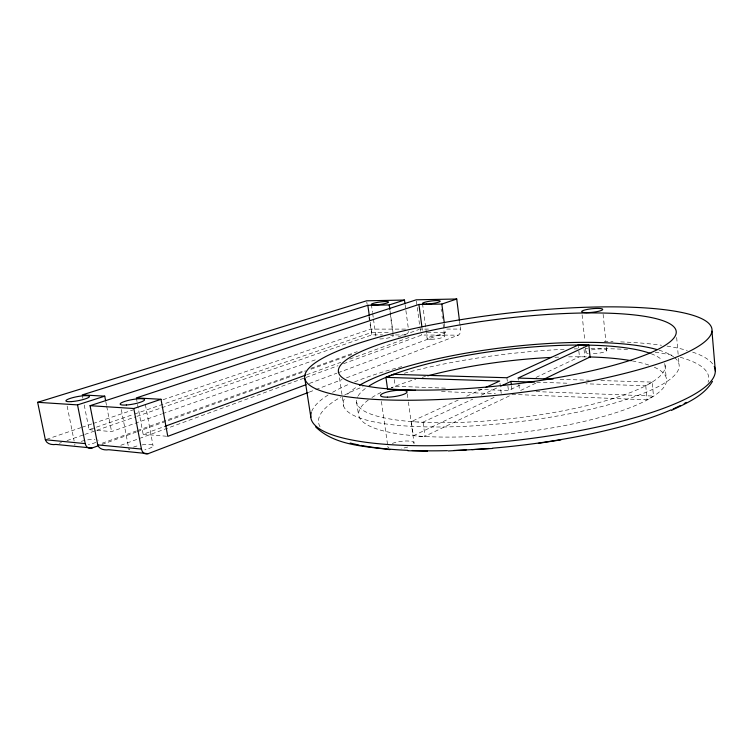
<?xml version="1.0" encoding="UTF-8"?>
<svg xmlns="http://www.w3.org/2000/svg" width="753" height="753" viewBox="0 0 753 753"><rect width="100%" height="100%" fill="white"/><g stroke="black" fill="none" stroke-linecap="round" stroke-linejoin="round"><path stroke-width="0.56" stroke-dasharray="3.77 2.82" d="M600.875 380.557L652.183 382.1L653.482 396.059L647.081 399.824L512.492 394.403L424.278 436.561M652.183 382.1L645.754 385.743L585.975 383.814M520.643 390.468L537.482 382.345M458.182 400.069L411.336 421.558L413.293 435.771L494.909 396.972M478.08 389.395L508.426 390.543L520.088 385.009M535.985 377.451L579.452 356.79L586.455 356.875M422.725 422.254L472.846 399.128M481.318 395.184L497.187 387.795M466.7 396.172L482.673 388.849M445.39 388.153L395.193 386.242L391.315 387.795A154.939 36.219 -6.6 0 1 415.807 379.23M309.238 392.115L314.716 390.016M315.808 389.602L342.107 379.55M346.493 377.874L458.266 335.16A5.12 2.984 -89.9 0 0 460.535 329.07L460.243 326.755M309.398 383.446L336.845 373.187M337.946 372.782L445.531 332.591L445.089 329.165M120.809 445.287L304.918 377.837M306.019 377.432L337.984 365.723M343.5 363.708L421.774 335.029L458.266 335.16M136.34 397.923L143.155 434.265L165.246 426.217M306.669 374.759L340.911 362.297M349.75 359.077L410.517 336.968M102.144 443.235L136.378 430.951M137.479 430.556L305.304 370.307M310.829 368.33L357.204 351.679M398.055 337.015L419.035 329.485M101.9 444.468L136.189 432.118M137.291 431.723L305.436 371.21M310.97 369.215L351.896 354.484M96.958 430.349L111.576 431.582L161.443 414.028M162.554 413.642L317.681 359.021M59.252 443.291L61.473 442.519M67.017 440.599L83.649 434.829M84.76 434.443L95.847 430.603M96.958 430.217L135.775 416.757M136.886 416.371L372.001 334.859L382.58 334.897M84.223 405.001L89.089 429.681L133.422 414.423M134.533 414.046L371.7 332.459L388.548 332.487M46.451 439.366L80.872 427.666M81.983 427.28L91.979 423.883M93.09 423.506L133.055 409.914M163.034 399.721L370.664 329.117L407.279 329.099M416.371 300.946L420.136 329.089L430.528 329.08M446.689 329.08L460.535 329.07M427.243 332.553L445.531 332.591M395.513 334.944L406.102 334.981A4.942 3.068 90 0 0 408.39 331.424M560.063 379.333L589.213 380.209M536.738 382.223L569.56 383.286M536.042 391.598L653.482 396.059M441.512 391.541L495.408 393.715M418.941 422.066L417.83 422M422.386 436.448L416.513 436.043M413.839 421.746L411.336 421.558M89.089 429.681L95.838 430.245M143.155 434.265L166.658 436.251M421.68 334.916L421.322 334.191M371.907 334.68L369.695 322.322M420.513 331.282L420.146 329.136M67.149 406.112L74.152 441.089M82.237 394.911L82.896 398.281M105.844 401.876L106.502 405.302M106.728 406.451L111.576 431.582M121.327 409.538L128.998 449.805A12.312 2.748 -11 0 1 129.949 448.807M145.385 404.559L153.075 445.908M339.462 377.761L343.716 406.159M356.658 402.243L358.569 415.214M371.398 304.541L372.519 312.439M372.679 313.568L373.319 318.077M373.479 319.206L375.888 336.12M369.441 316.618L370.09 321.145M370.25 322.275L371.7 332.459M381.413 401.471L387.917 447.056M366.777 301.944L367.106 304.203M368.885 316.655L369.525 321.192M394.261 379.55L395.193 386.242M407.269 393.866L408.23 400.841M408.39 402.008L413.999 442.726M390.007 310.688L393.038 332.497M390.035 313.229L393.17 335.753M423.111 422.273L425.05 436.599M405.105 304.701L405.735 309.342M405.895 310.509L408.267 327.931M422.518 303.657L427.177 338.681M422.075 328.054L422.367 330.294M444.355 323.461L444.938 328.026M441.164 309.144L441.465 311.478M442.067 316.138L442.369 318.472M443.122 324.308L444.637 335.96M459.659 322.133L460.102 325.597M506.901 377.742L507.315 381.234M507.87 385.894L508.426 390.543M499.973 383.183L501.272 393.951M511.466 385.734L512.228 392.238M518.083 378.072L518.337 380.227M518.836 384.519L519.598 390.976M578.37 346.512L578.52 347.99M578.831 350.926L579.452 356.79M582.097 314.858L584.77 340.45M585.618 348.592L585.985 352.084M584.036 349.486L584.808 356.847A154.939 36.219 -6.6 0 0 567.178 356.884M603.125 314.293L605.826 341.194M606.419 347.039L606.767 350.55M645.754 385.743L647.081 399.824M665.05 365.299L666.245 378.561M676.665 337.438L678.387 357.091M678.491 358.24L678.999 364.019M142.195 444.891A12.312 2.748 -11 0 1 153.047 445.362A12.312 2.748 -11 0 1 144.811 449.852M133.403 447.122A12.312 2.748 -11 0 1 138.524 445.616M390.572 335.198A8.612 1.478 -7.9 0 1 389.941 337.551A8.612 1.478 -7.9 0 1 377.253 338.812M95.772 442.35A11.907 2.475 -11.3 0 1 88.393 444.741M74.848 445.239A11.907 2.475 -11.3 0 1 75.074 444.166M81.239 441.352A11.907 2.475 -11.3 0 1 95.01 439.291M97.881 439.997A11.907 2.475 -11.3 0 1 98.059 440.477M311.686 411.411A203.583 46.742 -6.7 0 1 328.703 394.619M332.544 392.332A203.583 46.742 -6.7 0 1 349.693 383.917M354.597 381.884A203.583 46.742 -6.7 0 1 401.81 366.617M604.188 341.551A203.583 46.742 -6.7 0 1 613.064 341.683M620.66 341.9A203.583 46.742 -6.7 0 1 661.52 345.269M666.989 346.098A203.583 46.742 -6.7 0 1 687.273 350.465M692.638 352.122A203.583 46.742 -6.7 0 1 713.355 364.894M680.223 357.251A196.364 46.14 -6.6 0 1 708.046 382.289M320.044 426.8A196.364 46.14 -6.6 0 1 340.94 397.047M344.62 395.052A196.364 46.14 -6.6 0 1 363.097 386.694M404.295 373.253A196.364 46.14 -6.6 0 1 564.938 349.279M574.115 348.931A196.364 46.14 -6.6 0 1 577.532 348.827M585.429 348.658A196.364 46.14 -6.6 0 1 587.669 348.63M591.011 348.592A196.364 46.14 -6.6 0 1 627.578 349.514M655.214 352.225A196.364 46.14 -6.6 0 1 674.133 355.689M674.547 357.59A169.086 37.706 -6.7 0 1 520.191 421.567A169.086 37.706 -6.7 0 1 344.658 398.299M347.613 394.28A169.086 37.706 -6.7 0 1 357.675 386.374M659.044 350.173A169.086 37.706 -6.7 0 1 673.709 356.931M654.329 367.229A154.939 36.219 -6.6 0 1 515.41 433.088A154.939 36.219 -6.6 0 1 368.302 400.012M371.907 397.537A154.939 36.219 -6.6 0 1 381.809 392.049M422.179 377.366A154.939 36.219 -6.6 0 1 425.501 376.453M554.914 357.27A154.939 36.219 -6.6 0 1 559.47 357.091M632.285 360.913A154.939 36.219 -6.6 0 1 649.227 365.205M664.523 363.567A155.306 34.582 -6.7 0 1 508.774 418.903A155.306 34.582 -6.7 0 1 357.647 396.822M358.155 395.899A155.306 34.582 -6.7 0 1 366.513 387.654M651.081 353.712A155.306 34.582 -6.7 0 1 662.273 360.282M392.322 443.404A13.262 3.511 -8.1 0 1 407.985 441.004A13.262 3.511 -8.1 0 1 413.632 444.204M407.721 447.075A13.262 3.511 -8.1 0 1 401.255 448.43M388.99 447.96A13.262 3.511 -8.1 0 1 387.889 446.331M591.406 349.929A10.514 2.137 -5.8 0 1 606.833 350.314A10.514 2.137 -5.8 0 1 591.35 353.712M588.309 353.496A10.514 2.137 -5.8 0 1 588.253 350.766M431.158 339.283A8.914 1.581 -7.5 0 0 444.741 336.28A8.914 1.581 -7.5 0 0 431.846 336.431A8.914 1.581 -7.5 0 0 431.158 339.283"/><path stroke-width="1.13" d="M712.46 381.404C703.603 396.229 686.407 403.175 671.544 410.366M543.788 379.296L590.079 356.96L588.846 345.147L578.21 345.043L506.901 377.742L393.527 374.335L385.913 377.366L387.607 389.367M501.423 385.828L510.948 381.394L534.395 382.148M588.846 345.147L518.083 378.072L553.069 379.126M485.873 387.381L499.71 381.037L385.913 377.366M459.509 320.976L456.732 299.007L416.221 299.816L90.059 405.688L97.73 444.825C98.982 449.353 104.629 450.407 108.686 449.72L148.153 453.673L308.137 392.529M306.104 384.67L167.778 436.345L161.001 399.288L136.34 397.923L418.922 304.447L441.842 304.061L456.732 299.007M165.246 426.217L305.558 375.163M404.945 303.534L404.474 300.052L366.617 300.805L37.65 402.318L45.349 439.743C46.592 444.082 52.023 445.089 55.929 444.439L91.941 448.044L98.577 445.663M90.059 405.688L133.808 408.512L161.001 399.288M37.65 402.318L77.531 404.888L104.742 396.163L105.618 400.737M104.742 396.163L82.237 394.911L367.831 305.304L389.207 304.946L404.474 300.052M538.376 443.338L560.929 439.865M492.594 448.468L448.233 450.953M407.862 450.746L427.403 451.188M589.091 356.931L590.079 356.96M388.783 389.414L395.814 389.696M400.502 389.885L414.564 390.449M45.349 439.743L85.221 443.611A6.702 5.544 -79.8 0 0 91.941 448.044M97.739 444.891L141.442 449.061A7.012 5.544 -81.3 0 0 148.153 453.673M389.856 449.663C364.687 446.218 334.972 445.663 315.676 426.932M77.531 404.888L85.221 443.611M133.808 408.512L141.442 449.061M304.824 378.571L310.867 417.303M367.831 305.304L369.281 315.488M393.527 374.335L393.631 375.079M389.207 304.946L389.847 309.539M418.922 304.447L421.925 326.924M441.842 304.061L444.204 322.312M510.948 381.394L511.334 384.651M578.21 345.043L578.285 345.778M583.575 345.062L583.65 345.806M711.971 331.179A205.08 40.173 -6.8 0 1 402.3 400.238A205.08 40.173 -6.8 0 1 410.743 329.24A205.08 40.173 -6.8 0 1 711.971 331.179L715.35 371.069M714.249 366.485A203.583 46.742 -6.7 0 1 516.436 440.289A203.583 46.742 -6.7 0 1 311.3 412.55M686.247 402.403A196.364 46.14 -6.6 0 1 684.157 403.561M680.26 405.575A196.364 46.14 -6.6 0 1 673.135 408.945M671.102 409.839A196.364 46.14 -6.6 0 1 492.631 448.176M489.139 448.468A196.364 46.14 -6.6 0 1 471.867 449.654M466.192 449.955A196.364 46.14 -6.6 0 1 453.89 450.473M447.31 450.661A196.364 46.14 -6.6 0 1 412.258 450.52M407.75 450.341A196.364 46.14 -6.6 0 1 361.12 445.418M359.012 445.014A196.364 46.14 -6.6 0 1 350.183 443.018M359.473 385.291A169.086 37.706 -6.7 0 1 504.802 347.453A169.086 37.706 -6.7 0 1 657.04 349.58M427.742 375.851A154.939 36.219 -6.6 0 1 551.478 357.421M589.175 356.931A154.939 36.219 -6.6 0 1 631.146 360.706M369.205 385.856A155.306 34.582 -6.7 0 1 507.804 349.411A155.306 34.582 -6.7 0 1 649.99 353.308M426.509 304.071A8.97 1.327 -7.5 0 0 440.204 301.247A8.97 1.327 -7.5 0 0 427.252 301.661A8.97 1.327 -7.5 0 0 426.509 304.071M126.372 405.001A12.415 2.306 -10.4 0 0 144.585 399.711A12.415 2.306 -10.4 0 0 126.146 400.982A12.415 2.306 -10.4 0 0 126.372 405.001M375.728 304.918A8.669 1.233 -7.9 0 0 388.529 302.085A8.669 1.233 -7.9 0 0 375.568 302.772A8.669 1.233 -7.9 0 0 375.728 304.918M71.431 401.603A12.001 2.08 -10.7 0 0 89.466 396.586A12.001 2.08 -10.7 0 0 72.119 397.819A12.001 2.08 -10.7 0 0 71.431 401.603M415.138 390.082A170.103 33.17 -6.8 0 0 676.015 333.937A170.103 33.17 -6.8 0 0 430.763 330.529A170.103 33.17 -6.8 0 0 415.138 390.082M387.456 397.151A13.394 2.956 -8 0 0 407.053 391.833A13.394 2.956 -8 0 0 386.863 392.068A13.394 2.956 -8 0 0 387.456 397.151M586.803 312.627A10.598 1.798 -6.1 0 0 602.72 309.427A10.598 1.798 -6.1 0 0 587.029 309.474A10.598 1.798 -6.1 0 0 586.803 312.627"/></g></svg>
